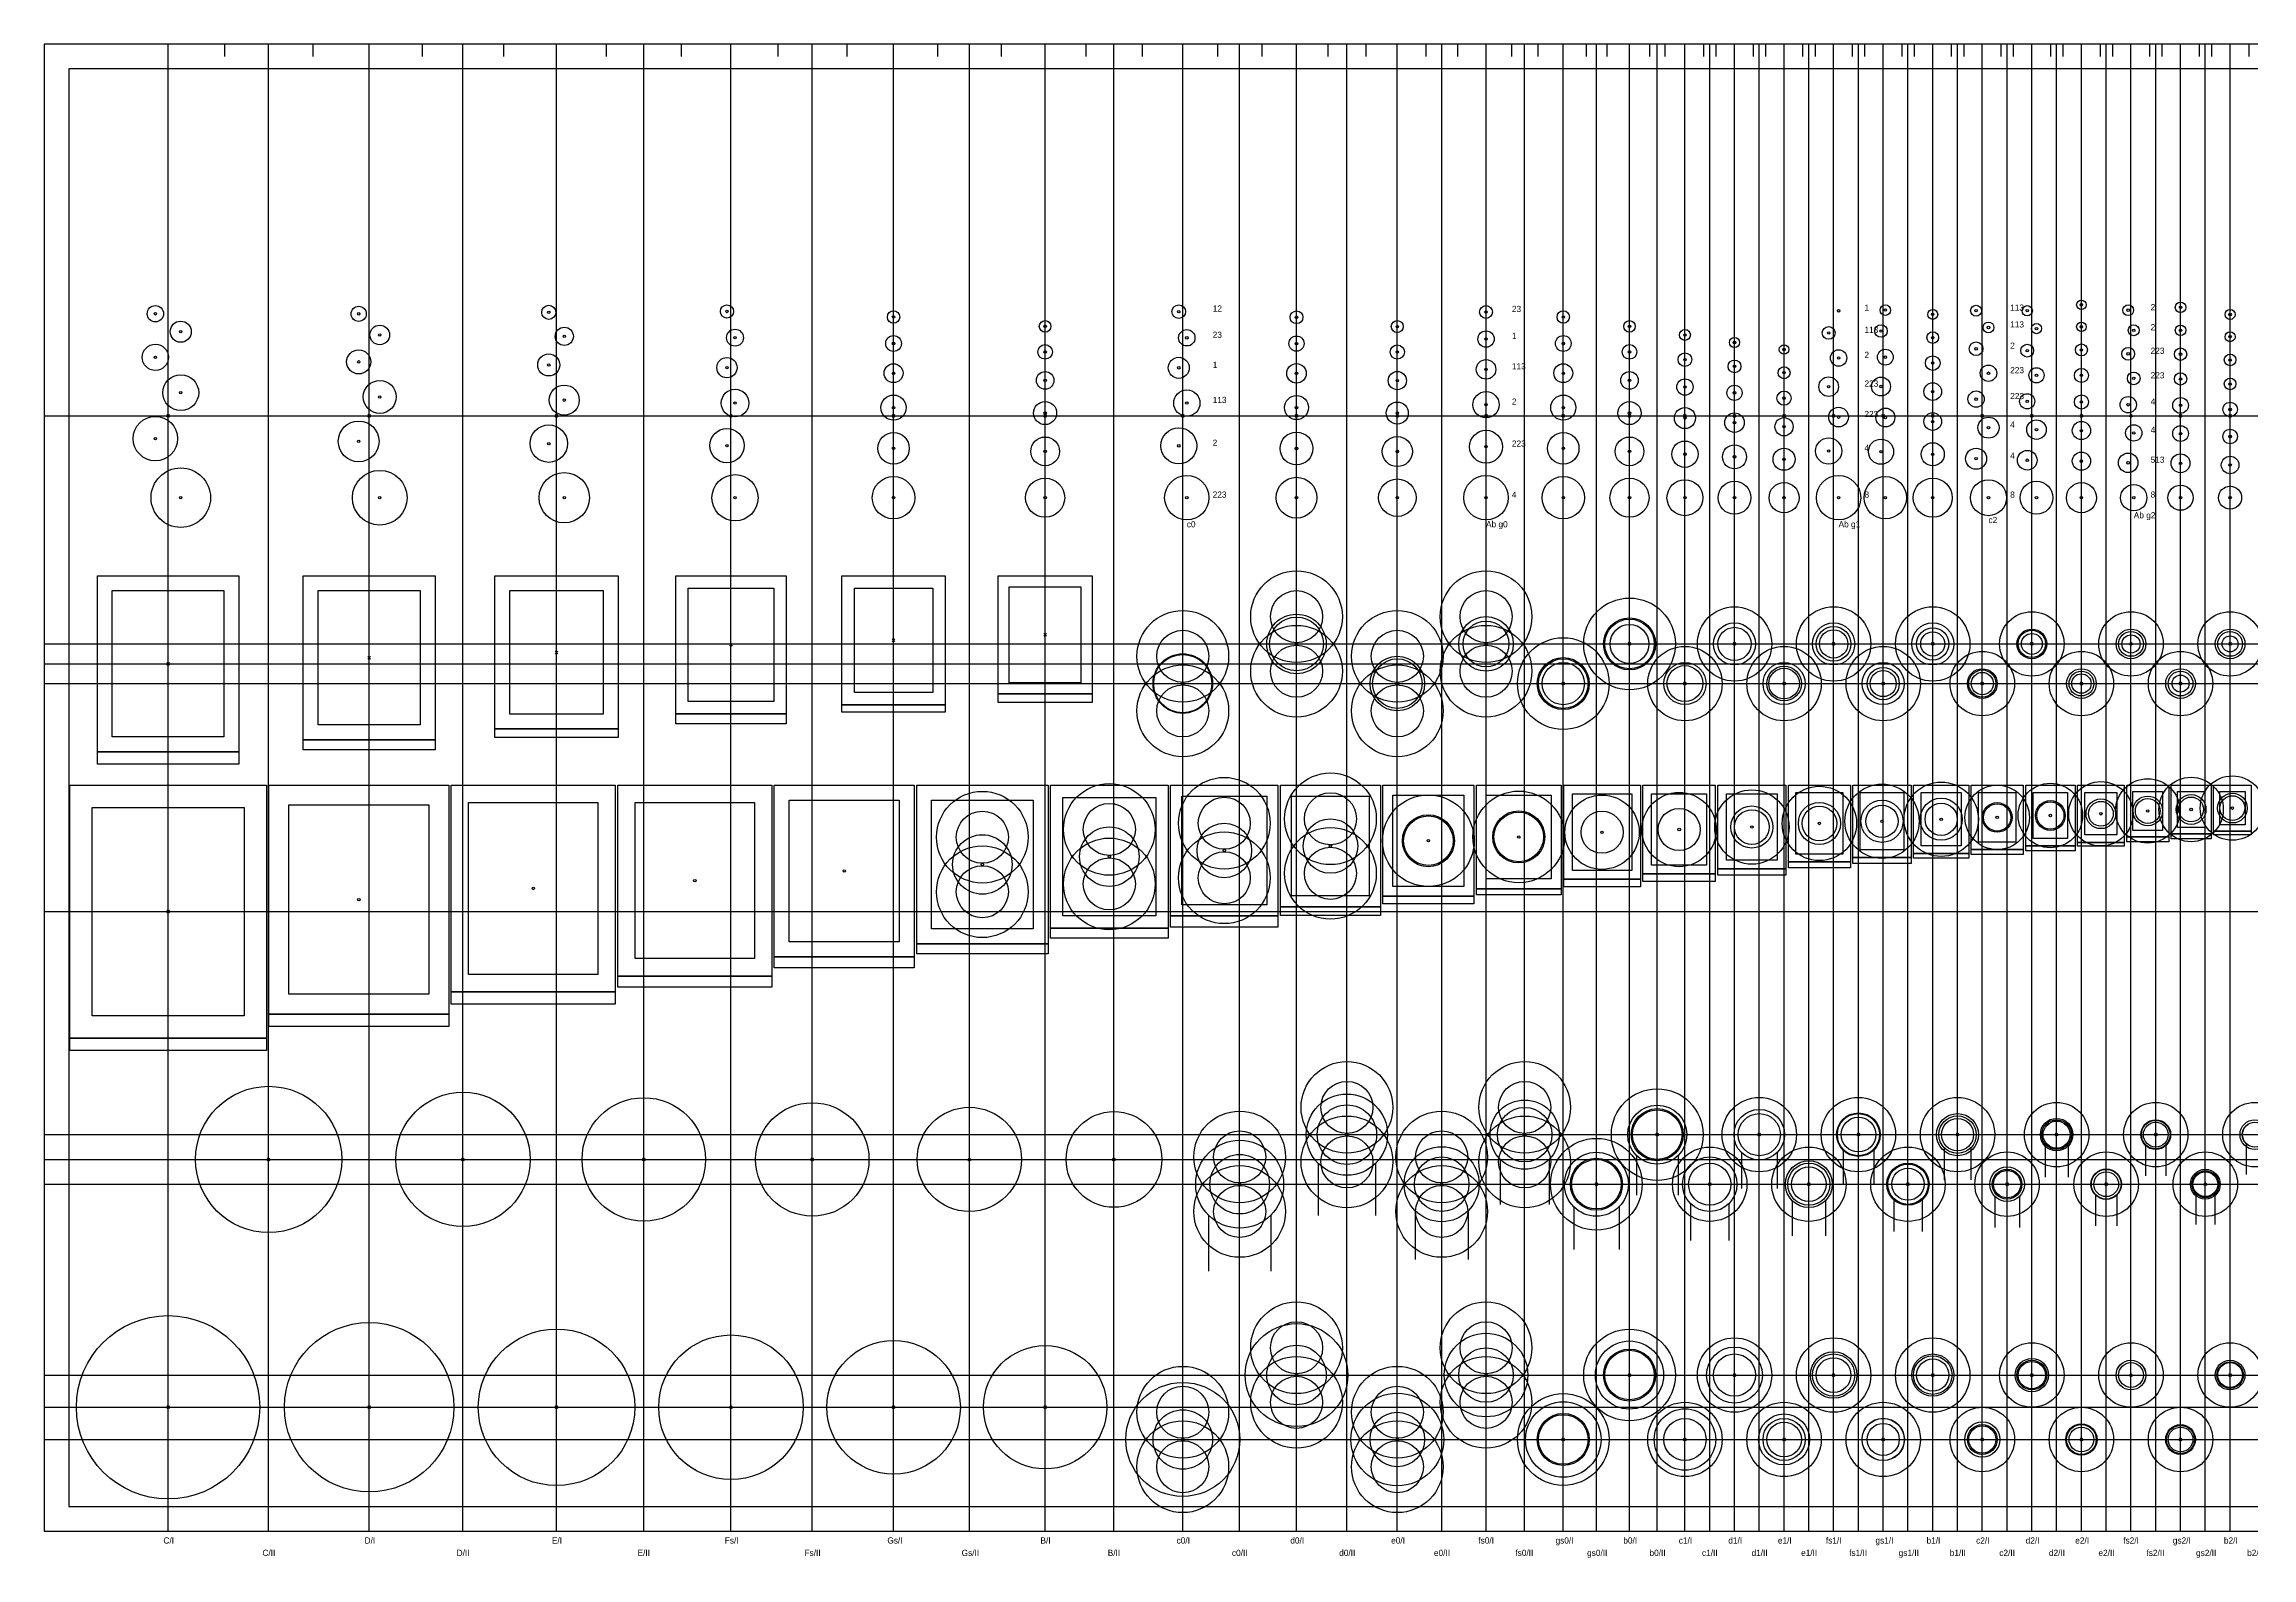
# Model space of a CAD drawing. Header units: metres. Extents: x 100 to 2784, y 78 to 1300.
# Drawn here: x 100 to 1882, y 78 to 1300 of the extents above; entities that cross this region are included whole.
import ezdxf

# ---------------------------------------------------------------- set-up
doc = ezdxf.new("R2010")
doc.units = ezdxf.units.M

msp = doc.modelspace()

# ---------------------------------------------------------------- linework, layer by layer
at = {"layer": '2', "color": 3}
for p, q in [((245.591, 1300), (245.591, 1290)), ((316.772, 1300), (316.772, 1290)), ((405.154, 1300), (405.154, 1290)), ((470.738, 1300), (470.738, 1290)), ((553.732, 1300), (553.732, 1290)), ((614.136, 1300), (614.136, 1290)), ((692.141, 1300), (692.141, 1290)), ((747.749, 1300), (747.749, 1290)), ((821.137, 1300), (821.137, 1290)), ((872.304, 1300), (872.304, 1290)), ((940.665, 1300), (940.665, 1290)), ((986.22, 1300), (986.22, 1290)), ((1046.943, 1300), (1046.943, 1290)), ((1082.833, 1300), (1082.833, 1290)), ((1136.118, 1300), (1136.118, 1290)), ((1166.799, 1300), (1166.799, 1290)), ((1215.038, 1300), (1215.038, 1290)), ((1240.836, 1300), (1240.836, 1290)), ((1284.321, 1300), (1284.321, 1290)), ((1305.493, 1300), (1305.493, 1290)), ((1344.445, 1300), (1344.445, 1290)), ((1361.174, 1300), (1361.174, 1290)), ((1395.724, 1300), (1395.724, 1290)), ((1408.095, 1300), (1408.095, 1290)), ((1439.28, 1300), (1439.28, 1290)), ((1449.28, 1300), (1449.28, 1290)), ((1479.28, 1300), (1479.28, 1290)), ((1489.28, 1300), (1489.28, 1290)), ((1519.28, 1300), (1519.28, 1290)), ((1529.28, 1300), (1529.28, 1290)), ((1559.28, 1300), (1559.28, 1290)), ((1569.28, 1300), (1569.28, 1290)), ((1599.28, 1300), (1599.28, 1290)), ((1609.28, 1300), (1609.28, 1290)), ((1639.28, 1300), (1639.28, 1290)), ((1649.28, 1300), (1649.28, 1290)), ((1679.28, 1300), (1679.28, 1290)), ((1689.28, 1300), (1689.28, 1290)), ((1719.28, 1300), (1719.28, 1290)), ((1729.28, 1300), (1729.28, 1290)), ((1759.28, 1300), (1759.28, 1290)), ((1769.28, 1300), (1769.28, 1290)), ((1799.28, 1300), (1799.28, 1290)), ((1809.28, 1300), (1809.28, 1290)), ((1839.28, 1300), (1839.28, 1290)), ((1849.28, 1300), (1849.28, 1290)), ((1879.28, 1300), (1879.28, 1290))]:
    msp.add_line(p, q, dxfattribs=at)
for points in [[(100, 100), (2100, 100), (2100, 1300), (100, 1300)], [(120, 120), (2080, 120), (2080, 1280), (120, 1280)]]:
    msp.add_lwpolyline(points, close=True, dxfattribs=at)
at = {"layer": '3', "color": 5}
for p, q in [((198.939, 1001.061), (201.061, 998.939)), ((198.939, 998.939), (201.061, 1001.061)), ((361.302, 1001.061), (363.423, 998.939)), ((361.302, 998.939), (363.423, 1001.061)), ((512.47, 1001.061), (514.591, 998.939)), ((512.47, 998.939), (514.591, 1001.061)), ((653.277, 1001.061), (655.398, 998.939)), ((653.277, 998.939), (655.398, 1001.061)), ((784.492, 1001.061), (786.613, 998.939)), ((784.492, 998.939), (786.613, 1001.061)), ((906.827, 1001.061), (908.948, 998.939)), ((906.827, 998.939), (908.948, 1001.061)), ((1017.937, 1001.061), (1020.059, 998.939)), ((1017.937, 998.939), (1020.059, 1001.061)), ((1109.717, 1001.061), (1111.839, 998.939)), ((1109.717, 998.939), (1111.839, 1001.061)), ((1191.079, 1001.061), (1193.2, 998.939)), ((1191.079, 998.939), (1193.2, 1001.061)), ((1262.674, 1001.061), (1264.795, 998.939)), ((1262.674, 998.939), (1264.795, 1001.061)), ((1325.019, 1001.061), (1327.14, 998.939)), ((1325.019, 998.939), (1327.14, 1001.061)), ((1378.478, 1001.061), (1380.6, 998.939)), ((1378.478, 998.939), (1380.6, 1001.061)), ((1423.219, 1001.061), (1425.341, 998.939)), ((1423.219, 998.939), (1425.341, 1001.061)), ((1463.219, 1001.061), (1465.341, 998.939)), ((1463.219, 998.939), (1465.341, 1001.061)), ((1503.219, 1001.061), (1505.341, 998.939)), ((1503.219, 998.939), (1505.341, 1001.061)), ((1543.219, 1001.061), (1545.341, 998.939)), ((1543.219, 998.939), (1545.341, 1001.061)), ((1583.219, 1001.061), (1585.341, 998.939)), ((1583.219, 998.939), (1585.341, 1001.061)), ((1623.219, 1001.061), (1625.341, 998.939)), ((1623.219, 998.939), (1625.341, 1001.061)), ((1663.219, 1001.061), (1665.341, 998.939)), ((1663.219, 998.939), (1665.341, 1001.061)), ((1703.219, 1001.061), (1705.341, 998.939)), ((1703.219, 998.939), (1705.341, 1001.061)), ((1743.219, 1001.061), (1745.341, 998.939)), ((1743.219, 998.939), (1745.341, 1001.061)), ((1783.219, 1001.061), (1785.341, 998.939)), ((1783.219, 998.939), (1785.341, 1001.061)), ((1823.219, 1001.061), (1825.341, 998.939)), ((1823.219, 998.939), (1825.341, 1001.061)), ((1863.219, 1001.061), (1865.341, 998.939)), ((1863.219, 998.939), (1865.341, 1001.061)), ((1109.717, 817.061), (1111.839, 814.939)), ((1109.717, 814.939), (1111.839, 817.061)), ((1262.674, 817.061), (1264.795, 814.939)), ((1262.674, 814.939), (1264.795, 817.061)), ((1378.478, 817.061), (1380.6, 814.939)), ((1378.478, 814.939), (1380.6, 817.061)), ((1463.219, 817.061), (1465.341, 814.939)), ((1463.219, 814.939), (1465.341, 817.061)), ((1543.219, 817.061), (1545.341, 814.939)), ((1543.219, 814.939), (1545.341, 817.061)), ((1623.219, 817.061), (1625.341, 814.939)), ((1623.219, 814.939), (1625.341, 817.061)), ((1703.219, 817.061), (1705.341, 814.939)), ((1703.219, 814.939), (1705.341, 817.061)), ((1783.219, 817.061), (1785.341, 814.939)), ((1783.219, 814.939), (1785.341, 817.061)), ((1863.219, 817.061), (1865.341, 814.939)), ((1863.219, 814.939), (1865.341, 817.061)), ((1017.937, 785.061), (1020.059, 782.939)), ((1017.937, 782.939), (1020.059, 785.061)), ((1191.079, 785.061), (1193.2, 782.939)), ((1191.079, 782.939), (1193.2, 785.061)), ((1325.019, 785.061), (1327.14, 782.939)), ((1325.019, 782.939), (1327.14, 785.061)), ((1423.219, 785.061), (1425.341, 782.939)), ((1423.219, 782.939), (1425.341, 785.061)), ((1503.219, 785.061), (1505.341, 782.939)), ((1503.219, 782.939), (1505.341, 785.061)), ((1583.219, 785.061), (1585.341, 782.939)), ((1583.219, 782.939), (1585.341, 785.061)), ((1663.219, 785.061), (1665.341, 782.939)), ((1663.219, 782.939), (1665.341, 785.061)), ((1743.219, 785.061), (1745.341, 782.939)), ((1743.219, 782.939), (1745.341, 785.061)), ((1823.219, 785.061), (1825.341, 782.939)), ((1823.219, 782.939), (1825.341, 785.061)), ((1150.398, 421.061), (1152.519, 418.939)), ((1150.398, 418.939), (1152.519, 421.061)), ((1293.846, 421.061), (1295.968, 418.939)), ((1293.846, 418.939), (1295.968, 421.061)), ((1400.849, 421.061), (1402.97, 418.939)), ((1400.849, 418.939), (1402.97, 421.061)), ((1483.219, 421.061), (1485.341, 418.939)), ((1483.219, 418.939), (1485.341, 421.061)), ((1563.219, 421.061), (1565.341, 418.939)), ((1563.219, 418.939), (1565.341, 421.061)), ((1643.219, 421.061), (1645.341, 418.939)), ((1643.219, 418.939), (1645.341, 421.061)), ((1715, 410.72), (1715, 385.72)), ((1723.219, 421.061), (1725.341, 418.939)), ((1723.219, 418.939), (1725.341, 421.061)), ((1733.56, 410.72), (1733.56, 385.72)), ((1796.125, 411.845), (1796.125, 386.845)), ((1803.219, 421.061), (1805.341, 418.939)), ((1803.219, 418.939), (1805.341, 421.061)), ((1812.435, 411.845), (1812.435, 386.845)), ((1877.114, 412.834), (1877.114, 387.834)), ((280.12, 401.061), (282.242, 398.939)), ((280.12, 398.939), (282.242, 401.061)), ((436.886, 401.061), (439.007, 398.939)), ((436.886, 398.939), (439.007, 401.061)), ((582.873, 401.061), (584.995, 398.939)), ((582.873, 398.939), (584.995, 401.061)), ((718.884, 401.061), (721.006, 398.939)), ((718.884, 398.939), (721.006, 401.061)), ((845.66, 401.061), (847.781, 398.939)), ((845.66, 398.939), (847.781, 401.061)), ((962.382, 401.061), (964.503, 398.939)), ((962.382, 398.939), (964.503, 401.061)), ((1128.281, 396.822), (1128.281, 354.762)), ((1174.637, 396.822), (1174.637, 354.762)), ((1275.146, 400.239), (1275.146, 363.497)), ((1314.668, 400.239), (1314.668, 363.497)), ((1385.062, 403.152), (1385.062, 371.055)), ((1418.757, 403.152), (1418.757, 371.055)), ((1469.852, 405.572), (1469.852, 376.47)), ((1498.707, 405.572), (1498.707, 376.47)), ((1551.87, 407.59), (1551.87, 380.204)), ((1576.69, 407.59), (1576.69, 380.204)), ((1633.606, 409.326), (1633.606, 383.555)), ((1654.954, 409.326), (1654.954, 383.555)), ((1063.827, 381.061), (1065.949, 378.939)), ((1063.827, 378.939), (1065.949, 381.061)), ((1226.876, 381.061), (1228.998, 378.939)), ((1226.876, 378.939), (1228.998, 381.061)), ((1351.749, 381.061), (1353.87, 378.939)), ((1351.749, 378.939), (1353.87, 381.061)), ((1443.219, 381.061), (1445.341, 378.939)), ((1443.219, 378.939), (1445.341, 381.061)), ((1523.219, 381.061), (1525.341, 378.939)), ((1523.219, 378.939), (1525.341, 381.061)), ((1603.219, 381.061), (1605.341, 378.939)), ((1603.219, 378.939), (1605.341, 381.061)), ((1683.219, 381.061), (1685.341, 378.939)), ((1683.219, 378.939), (1685.341, 381.061)), ((1763.219, 381.061), (1765.341, 378.939)), ((1763.219, 378.939), (1765.341, 381.061)), ((1843.219, 381.061), (1845.341, 378.939)), ((1843.219, 378.939), (1845.341, 381.061)), ((1206.535, 358.598), (1206.535, 319.287)), ((1249.338, 358.598), (1249.338, 319.287)), ((1334.563, 361.754), (1334.563, 327.412)), ((1371.056, 361.754), (1371.056, 327.412)), ((1428.723, 364.444), (1428.723, 334.444)), ((1459.836, 364.444), (1459.836, 334.444)), ((1510.899, 366.619), (1510.899, 338.388)), ((1537.66, 366.619), (1537.66, 338.388)), ((1592.771, 368.491), (1592.771, 341.924)), ((1615.789, 368.491), (1615.789, 341.924)), ((1674.38, 370.101), (1674.38, 345.101)), ((1694.179, 370.101), (1694.179, 345.101)), ((1755.581, 371.301), (1755.581, 346.301)), ((1772.979, 371.301), (1772.979, 346.301)), ((1836.635, 372.356), (1836.635, 347.356)), ((1851.924, 372.356), (1851.924, 347.356)), ((1039.786, 354.898), (1039.786, 309.898)), ((1089.99, 354.898), (1089.99, 309.898)), ((1109.717, 227.061), (1111.839, 224.939)), ((1109.717, 224.939), (1111.839, 227.061)), ((1262.674, 227.061), (1264.795, 224.939)), ((1262.674, 224.939), (1264.795, 227.061)), ((1378.478, 227.061), (1380.6, 224.939)), ((1378.478, 224.939), (1380.6, 227.061)), ((1463.219, 227.061), (1465.341, 224.939)), ((1463.219, 224.939), (1465.341, 227.061)), ((1543.219, 227.061), (1545.341, 224.939)), ((1543.219, 224.939), (1545.341, 227.061)), ((1623.219, 227.061), (1625.341, 224.939)), ((1623.219, 224.939), (1625.341, 227.061)), ((1703.219, 227.061), (1705.341, 224.939)), ((1703.219, 224.939), (1705.341, 227.061)), ((1783.219, 227.061), (1785.341, 224.939)), ((1783.219, 224.939), (1785.341, 227.061)), ((1863.219, 227.061), (1865.341, 224.939)), ((1863.219, 224.939), (1865.341, 227.061)), ((198.939, 201.061), (201.061, 198.939)), ((198.939, 198.939), (201.061, 201.061)), ((361.302, 201.061), (363.423, 198.939)), ((361.302, 198.939), (363.423, 201.061)), ((512.47, 201.061), (514.591, 198.939)), ((512.47, 198.939), (514.591, 201.061)), ((653.277, 201.061), (655.398, 198.939)), ((653.277, 198.939), (655.398, 201.061)), ((784.492, 201.061), (786.613, 198.939)), ((784.492, 198.939), (786.613, 201.061)), ((906.827, 201.061), (908.948, 198.939)), ((906.827, 198.939), (908.948, 201.061)), ((1017.937, 175.061), (1020.059, 172.939)), ((1017.937, 172.939), (1020.059, 175.061)), ((1191.079, 175.061), (1193.2, 172.939)), ((1191.079, 172.939), (1193.2, 175.061)), ((1325.019, 175.061), (1327.14, 172.939)), ((1325.019, 172.939), (1327.14, 175.061)), ((1423.219, 175.061), (1425.341, 172.939)), ((1423.219, 172.939), (1425.341, 175.061)), ((1503.219, 175.061), (1505.341, 172.939)), ((1503.219, 172.939), (1505.341, 175.061)), ((1583.219, 175.061), (1585.341, 172.939)), ((1583.219, 172.939), (1585.341, 175.061)), ((1663.219, 175.061), (1665.341, 172.939)), ((1663.219, 172.939), (1665.341, 175.061)), ((1743.219, 175.061), (1745.341, 172.939)), ((1743.219, 172.939), (1745.341, 175.061)), ((1823.219, 175.061), (1825.341, 172.939)), ((1823.219, 172.939), (1825.341, 175.061))]:
    msp.add_line(p, q, dxfattribs=at)
for centre, radius in [((189.75, 1082.433), 6.594), ((353.862, 1082.348), 6.132), ((507.281, 1083.589), 5.703), ((651.088, 1084.32), 5.327), ((1015.748, 1084.135), 5.5), ((1263.734, 1083.813), 5.16), ((1586.03, 1085.399), 4.261), ((1659.28, 1084.865), 4.399), ((1700.53, 1084.868), 4.127), ((1744.28, 1089.652), 3.872), ((1744.28, 1089.652), 1), ((1782.03, 1085.311), 4.399), ((1824.28, 1087.612), 4.261), ((1824.28, 1087.612), 1), ((189.75, 1082.433), 1), ((210.25, 1067.961), 8.5), ((353.862, 1082.348), 1), ((370.862, 1065.354), 7.905), ((507.281, 1083.589), 1), ((519.781, 1064.217), 7.352), ((651.088, 1084.32), 1), ((657.588, 1063.13), 6.837), ((785.553, 1079.803), 4.998), ((785.553, 1079.803), 1), ((907.888, 1072.264), 4.689), ((907.888, 1072.264), 1), ((1015.748, 1084.135), 1), ((1022.248, 1063.019), 6.594), ((1110.778, 1079.64), 5.16), ((1110.778, 1079.64), 1), ((1192.139, 1072.117), 4.841), ((1192.139, 1072.117), 1), ((1263.734, 1083.813), 1), ((1326.08, 1079.803), 4.998), ((1326.08, 1079.803), 1), ((1379.539, 1072.264), 4.689), ((1379.539, 1072.264), 1), ((1424.28, 1065.323), 4.399), ((1540.28, 1066.969), 5.16), ((1548.28, 1084.817), 1), ((1582.53, 1068.499), 4.998), ((1582.53, 1068.499), 1), ((1586.03, 1085.399), 1), ((1624.28, 1081.915), 3.997), ((1624.28, 1081.915), 1), ((1659.28, 1084.865), 1), ((1669.28, 1071.369), 4.399), ((1669.28, 1071.369), 1), ((1700.53, 1084.868), 1), ((1708.03, 1070.448), 4.127), ((1708.03, 1070.448), 1), ((1744.28, 1071.909), 3.872), ((1744.28, 1071.909), 1), ((1782.03, 1085.311), 1), ((1786.53, 1069.128), 4.399), ((1786.53, 1069.128), 1), ((1824.28, 1069.091), 4.261), ((1824.28, 1069.091), 1), ((1864.28, 1081.873), 3.997), ((1864.28, 1081.873), 1), ((189.75, 1047.281), 10.619), ((210.25, 1067.961), 1), ((353.862, 1043.586), 9.714), ((370.862, 1065.354), 1), ((519.781, 1064.217), 1), ((657.588, 1063.13), 1), ((785.553, 1058.446), 6.359), ((785.553, 1058.446), 1), ((907.888, 1051.661), 5.914), ((907.888, 1051.661), 1), ((1022.248, 1063.019), 1), ((1110.778, 1058.348), 6.132), ((1110.778, 1058.348), 1), ((1192.139, 1051.573), 5.703), ((1192.139, 1051.573), 1), ((1263.734, 1062.059), 6.594), ((1263.734, 1062.059), 1), ((1326.08, 1058.446), 6.359), ((1326.08, 1058.446), 1), ((1379.539, 1051.661), 5.914), ((1379.539, 1051.661), 1), ((1424.28, 1065.323), 1), ((1464.28, 1059.215), 4.127), ((1464.28, 1059.215), 1), ((1504.28, 1053.572), 3.872), ((1504.28, 1053.572), 1), ((1540.28, 1066.969), 1), ((1548.28, 1046.74), 6.594), ((1586.03, 1047.431), 6.359), ((1624.28, 1063.229), 4.689), ((1624.28, 1063.229), 1), ((1659.28, 1054.165), 5.5), ((1659.28, 1054.165), 1), ((1700.53, 1052.68), 5.16), ((1700.53, 1052.68), 1), ((1744.28, 1053.197), 4.841), ((1744.28, 1053.197), 1), ((1782.03, 1050.094), 5.16), ((1824.28, 1049.832), 4.998), ((1864.28, 1063.879), 3.997), ((1864.28, 1063.879), 1), ((189.75, 1047.281), 1), ((353.862, 1043.586), 1), ((507.281, 1041.147), 8.887), ((507.281, 1041.147), 1), ((651.088, 1038.954), 8.197), ((651.088, 1038.954), 1), ((785.553, 1034.463), 7.624), ((785.553, 1034.463), 1), ((907.888, 1028.657), 7.09), ((1015.748, 1038.782), 8.5), ((1015.748, 1038.782), 1), ((1110.778, 1034.31), 7.905), ((1110.778, 1034.31), 1), ((1192.139, 1028.518), 7.352), ((1263.734, 1037.56), 7.905), ((1263.734, 1037.56), 1), ((1326.08, 1034.463), 7.624), ((1326.08, 1034.463), 1), ((1379.539, 1028.657), 7.09), ((1424.28, 1045.425), 5.5), ((1424.28, 1045.425), 1), ((1464.28, 1039.928), 5.16), ((1464.28, 1039.928), 1), ((1504.28, 1034.86), 4.841), ((1504.28, 1034.86), 1), ((1548.28, 1046.74), 1), ((1586.03, 1047.431), 1), ((1624.28, 1042.627), 5.914), ((1624.28, 1042.627), 1), ((1669.28, 1034.464), 6.594), ((1669.28, 1034.464), 1), ((1708.03, 1032.752), 6.132), ((1708.03, 1032.752), 1), ((1744.28, 1032.653), 5.703), ((1744.28, 1032.653), 1), ((1782.03, 1050.094), 1), ((1786.53, 1030.279), 5.16), ((1824.28, 1029.837), 4.998), ((1824.28, 1049.832), 1), ((1864.28, 1045.193), 4.689), ((1864.28, 1045.193), 1), ((210.25, 1018.767), 14.5), ((210.25, 1018.767), 1), ((370.862, 1015.326), 13.265), ((370.862, 1015.326), 1), ((519.781, 1012.754), 12.135), ((657.588, 1010.385), 11.102), ((785.553, 1006.684), 10.156), ((907.888, 1028.657), 1), ((1022.248, 1010.398), 10.619), ((1110.778, 1006.691), 9.714), ((1192.139, 1028.518), 1), ((1263.734, 1009.036), 10.619), ((1326.08, 1006.684), 10.156), ((1379.539, 1028.657), 1), ((1424.28, 1023.331), 6.594), ((1424.28, 1023.331), 1), ((1464.28, 1018.636), 6.132), ((1464.28, 1018.636), 1), ((1504.28, 1014.316), 5.703), ((1540.28, 1023.584), 7.905), ((1540.28, 1023.584), 1), ((1582.53, 1023.705), 7.624), ((1582.53, 1023.705), 1), ((1624.28, 1019.623), 7.09), ((1624.28, 1019.623), 1), ((1659.28, 1013.543), 6.594), ((1700.53, 1011.789), 6.132), ((1744.28, 1011.246), 5.703), ((1786.53, 1030.279), 1), ((1824.28, 1029.837), 1), ((1864.28, 1025.816), 4.689), ((1864.28, 1025.816), 1), ((189.75, 981.666), 17.888), ((519.781, 1012.754), 1), ((657.588, 1010.385), 1), ((785.553, 1006.684), 1), ((907.888, 1002.276), 9.291), ((907.888, 1002.276), 1), ((1022.248, 1010.398), 1), ((1110.778, 1006.691), 1), ((1192.139, 1002.279), 8.887), ((1192.139, 1002.279), 1), ((1263.734, 1009.036), 1), ((1326.08, 1006.684), 1), ((1379.539, 1002.276), 9.291), ((1379.539, 1002.276), 1), ((1424.28, 998.237), 8.5), ((1424.28, 998.237), 1), ((1464.28, 994.599), 7.905), ((1504.28, 991.261), 7.352), ((1504.28, 1014.316), 1), ((1548.28, 999.045), 7.905), ((1548.28, 999.045), 1), ((1586.03, 998.702), 7.624), ((1586.03, 998.702), 1), ((1624.28, 995.443), 7.09), ((1659.28, 1013.543), 1), ((1669.28, 990.528), 8.5), ((1700.53, 1011.789), 1), ((1744.28, 1011.246), 1), ((1782.03, 1008.995), 6.594), ((1782.03, 1008.995), 1), ((1824.28, 1008.48), 6.359), ((1824.28, 1008.48), 1), ((1864.28, 1005.213), 5.914), ((1864.28, 1005.213), 1), ((189.75, 981.666), 1), ((353.862, 979.437), 16.447), ((353.862, 979.437), 1), ((507.281, 977.657), 15.122), ((651.088, 976.024), 13.869), ((785.553, 973.84), 12.688), ((907.888, 971.377), 11.607), ((1015.748, 975.886), 14.5), ((1110.778, 973.712), 13.265), ((1192.139, 971.257), 12.135), ((1263.734, 975.153), 13.265), ((1326.08, 973.84), 12.688), ((1379.539, 971.377), 11.607), ((1464.28, 994.599), 1), ((1504.28, 991.261), 1), ((1540.28, 971.666), 10.619), ((1582.53, 971.144), 10.156), ((1624.28, 995.443), 1), ((1669.28, 990.528), 1), ((1708.03, 988.951), 7.905), ((1708.03, 988.951), 1), ((1744.28, 988.191), 7.352), ((1744.28, 988.191), 1), ((1786.53, 986.249), 6.594), ((1786.53, 986.249), 1), ((1824.28, 985.762), 6.359), ((1824.28, 985.762), 1), ((1864.28, 983.385), 5.914), ((1864.28, 983.385), 1), ((507.281, 977.657), 1), ((651.088, 976.024), 1), ((785.553, 973.84), 1), ((907.888, 971.377), 1), ((1015.748, 975.886), 1), ((1110.778, 973.712), 1), ((1192.139, 971.257), 1), ((1263.734, 975.153), 1), ((1326.08, 973.84), 1), ((1379.539, 971.377), 1), ((1424.28, 969.119), 10.619), ((1424.28, 969.119), 1), ((1464.28, 966.979), 9.714), ((1464.28, 966.979), 1), ((1504.28, 965.022), 8.887), ((1504.28, 965.022), 1), ((1540.28, 971.666), 1), ((1582.53, 971.144), 1), ((1624.28, 969.062), 9.291), ((1624.28, 969.062), 1), ((1659.28, 965.448), 8.5), ((1659.28, 965.448), 1), ((1700.53, 964.254), 7.905), ((1700.53, 964.254), 1), ((1744.28, 963.487), 7.352), ((1744.28, 963.487), 1), ((1782.03, 962.166), 7.905), ((1782.03, 962.166), 1), ((1824.28, 961.78), 7.624), ((1824.28, 961.78), 1), ((1864.28, 960.381), 7.09), ((210.25, 934), 24), ((370.862, 934), 22.067), ((519.781, 934), 20.289), ((657.588, 934), 18.655), ((785.553, 934), 17.152), ((907.888, 934), 15.77), ((1022.248, 934), 17.888), ((1110.778, 934), 16.447), ((1192.139, 934), 15.122), ((1263.734, 934), 17.888), ((1326.08, 934), 17.152), ((1379.539, 934), 15.77), ((1424.28, 934), 14.5), ((1464.28, 934), 13.265), ((1504.28, 934), 12.135), ((1548.28, 934), 17.888), ((1586.03, 934), 17.152), ((1624.28, 934), 15.77), ((1669.28, 934), 14.5), ((1708.03, 934), 13.265), ((1744.28, 934), 12.135), ((1786.53, 934), 10.619), ((1864.28, 960.381), 1), ((210.25, 934), 1), ((370.862, 934), 1), ((519.781, 934), 1), ((657.588, 934), 1), ((785.553, 934), 1), ((907.888, 934), 1), ((1022.248, 934), 1), ((1110.778, 934), 1), ((1192.139, 934), 1), ((1263.734, 934), 1), ((1326.08, 934), 1), ((1379.539, 934), 1), ((1424.28, 934), 1), ((1464.28, 934), 1), ((1504.28, 934), 1), ((1548.28, 934), 1), ((1586.03, 934), 1), ((1624.28, 934), 1), ((1669.28, 934), 1), ((1708.03, 934), 1), ((1744.28, 934), 1), ((1786.53, 934), 1), ((1824.28, 934), 10.156), ((1824.28, 934), 1), ((1864.28, 934), 9.291), ((1864.28, 934), 1), ((1110.778, 816), 21.683), ((1263.734, 816), 18.459), ((1379.539, 816), 15.715), ((1464.28, 816), 13.392), ((1544.28, 816), 11.424), ((1624.28, 816), 9.745), ((1704.28, 816), 8.412), ((1784.28, 816), 7.348), ((1864.28, 816), 6.419), ((1018.998, 784), 23.5), ((1192.139, 784), 20.006), ((1326.08, 784), 17.032), ((1424.28, 784), 14.5), ((1504.28, 784), 12.369), ((1584.28, 784), 10.551), ((1664.28, 784), 9), ((1744.28, 784), 7.862), ((1824.28, 784), 6.868), ((281.181, 400), 59), ((437.946, 400), 54.21), ((583.934, 400), 49.809), ((719.945, 400), 45.766), ((1151.459, 420), 32.779), ((1294.907, 420), 27.946), ((846.72, 400), 42.05), ((963.443, 400), 38.637), ((1401.909, 420), 23.826), ((1484.28, 420), 20.404), ((1564.28, 420), 17.55), ((1644.28, 420), 15.095), ((1724.28, 420), 13.124), ((1804.28, 420), 11.533), ((1884.28, 420), 10.134), ((1064.888, 380), 35.5), ((1227.937, 380), 30.266), ((1352.809, 380), 25.804), ((1444.28, 380), 22), ((1524.28, 380), 18.923), ((1604.28, 380), 16.276), ((1684.28, 380), 14), ((1764.28, 380), 12.302), ((1844.28, 380), 10.811), ((200, 200), 74), ((362.362, 200), 68.362), ((1110.778, 226), 41.487), ((513.531, 200), 63.154), ((654.338, 200), 58.343), ((785.553, 200), 53.899), ((907.888, 200), 49.793), ((1263.734, 226), 33.758), ((1379.539, 226), 27.481), ((1464.28, 226), 22.588), ((1544.28, 226), 18.748), ((1624.28, 226), 15.574), ((1704.28, 226), 13.414), ((1784.28, 226), 11.973), ((1864.28, 226), 10.689), ((1018.998, 174), 46), ((1192.139, 174), 37.422), ((1326.08, 174), 30.456), ((1424.28, 174), 24.8), ((1504.28, 174), 20.577), ((1584.28, 174), 17.086), ((1664.28, 174), 14.2), ((1744.28, 174), 12.673), ((1824.28, 174), 11.312)]:
    msp.add_circle(centre, radius, dxfattribs=at)
at = {"layer": '4', "color": 5}
for p, q in [((784.492, 820.01), (786.613, 817.889)), ((784.492, 817.889), (786.613, 820.01)), ((906.827, 824.424), (908.948, 822.303)), ((906.827, 822.303), (908.948, 824.424)), ((361.302, 805.85), (363.423, 803.729)), ((361.302, 803.729), (363.423, 805.85)), ((512.47, 810.251), (514.591, 808.13)), ((512.47, 808.13), (514.591, 810.251)), ((653.277, 816.295), (655.398, 814.174)), ((653.277, 814.174), (655.398, 816.295)), ((198.939, 801.061), (201.061, 798.939)), ((198.939, 798.939), (201.061, 801.061)), ((198.939, 601.061), (201.061, 598.939)), ((198.939, 598.939), (201.061, 601.061))]:
    msp.add_line(p, q, dxfattribs=at)
for points in [[(143, 871), (257, 871), (257, 729), (143, 729)], [(155, 859), (245, 859), (245, 741), (155, 741)], [(309.163, 871), (415.561, 871), (415.561, 738.58), (309.163, 738.58)], [(321.163, 859), (403.561, 859), (403.561, 750.58), (321.163, 750.58)], [(463.812, 871), (563.249, 871), (563.249, 747.381), (463.812, 747.381)], [(475.812, 859), (551.249, 859), (551.249, 759.381), (475.812, 759.381)], [(609.805, 871), (698.87, 871), (698.87, 759.469), (609.805, 759.469)], [(619.805, 861), (688.87, 861), (688.87, 769.469), (619.805, 769.469)], [(743.937, 871), (827.168, 871), (827.168, 766.899), (743.937, 766.899)], [(753.937, 861), (817.168, 861), (817.168, 776.899), (753.937, 776.899)], [(869.943, 871), (945.833, 871), (945.833, 775.727), (869.943, 775.727)], [(878.943, 862), (936.833, 862), (936.833, 784.727), (878.943, 784.727)], [(743.937, 766.899), (827.168, 766.899), (827.168, 760.899), (743.937, 760.899)], [(869.943, 775.727), (945.833, 775.727), (945.833, 768.727), (869.943, 768.727)], [(609.805, 759.469), (698.87, 759.469), (698.87, 751.469), (609.805, 751.469)], [(309.163, 738.58), (415.561, 738.58), (415.561, 730.58), (309.163, 730.58)], [(463.812, 747.381), (563.249, 747.381), (563.249, 740.381), (463.812, 740.381)], [(143, 729), (257, 729), (257, 719), (143, 719)], [(120.65, 702.033), (279.35, 702.033), (279.35, 497.967), (120.65, 497.967)], [(281.35, 702.033), (426.548, 702.033), (426.548, 517.35), (281.35, 517.35)], [(428.548, 702.033), (560.98, 702.033), (560.98, 535.325), (428.548, 535.325)], [(562.98, 702.033), (687.324, 702.033), (687.324, 548.021), (562.98, 548.021)], [(689.324, 702.033), (802.208, 702.033), (802.208, 563.555), (689.324, 563.555)], [(804.208, 702.033), (910.208, 702.033), (910.208, 574.033), (804.208, 574.033)], [(912.208, 702.033), (1007.206, 702.033), (1007.206, 586.624), (912.208, 586.624)], [(1009.206, 702.033), (1095.801, 702.033), (1095.801, 596.504), (1009.206, 596.504)], [(1097.801, 702.033), (1178.538, 702.033), (1178.538, 603.734), (1097.801, 603.734)], [(1180.538, 702.033), (1253.919, 702.033), (1253.919, 612.367), (1180.538, 612.367)], [(1255.919, 702.033), (1324.4, 702.033), (1324.4, 618.451), (1255.919, 618.451)], [(1326.4, 702.033), (1388.4, 702.033), (1388.4, 626.033), (1326.4, 626.033)], [(1333.4, 695.033), (1381.4, 695.033), (1381.4, 633.033), (1333.4, 633.033)], [(1390.4, 702.033), (1448.783, 702.033), (1448.783, 630.401), (1390.4, 630.401)], [(1397.4, 695.033), (1441.783, 695.033), (1441.783, 637.401), (1397.4, 637.401)], [(1450.783, 702.033), (1505.823, 702.033), (1505.823, 634.46), (1450.783, 634.46)], [(1457.783, 695.033), (1498.823, 695.033), (1498.823, 641.46), (1457.783, 641.46)], [(1507.823, 702.033), (1557.77, 702.033), (1557.77, 640.234), (1507.823, 640.234)], [(1513.823, 696.033), (1551.77, 696.033), (1551.77, 646.234), (1513.823, 646.234)], [(1559.77, 702.033), (1606.858, 702.033), (1606.858, 643.742), (1559.77, 643.742)], [(1565.77, 696.033), (1600.858, 696.033), (1600.858, 649.742), (1565.77, 649.742)], [(1608.858, 702.033), (1653.303, 702.033), (1653.303, 647.002), (1608.858, 647.002)], [(1614.858, 696.033), (1647.303, 696.033), (1647.303, 653.002), (1614.858, 653.002)], [(1655.303, 702.033), (1697.303, 702.033), (1697.303, 650.033), (1655.303, 650.033)], [(1661.303, 696.033), (1691.303, 696.033), (1691.303, 656.033), (1661.303, 656.033)], [(1699.303, 702.033), (1739.104, 702.033), (1739.104, 653.047), (1699.303, 653.047)], [(1705.303, 696.033), (1733.104, 696.033), (1733.104, 659.047), (1705.303, 659.047)], [(1741.104, 702.033), (1778.867, 702.033), (1778.867, 655.834), (1741.104, 655.834)], [(1747.104, 696.033), (1772.867, 696.033), (1772.867, 661.834), (1747.104, 661.834)], [(1780.867, 702.033), (1814.742, 702.033), (1814.742, 660.411), (1780.867, 660.411)], [(1785.867, 697.033), (1809.742, 697.033), (1809.742, 665.411), (1785.867, 665.411)], [(1816.742, 702.033), (1848.866, 702.033), (1848.866, 662.793), (1816.742, 662.793)], [(1821.742, 697.033), (1843.866, 697.033), (1843.866, 667.793), (1821.742, 667.793)], [(1850.866, 702.033), (1881.369, 702.033), (1881.369, 664.996), (1850.866, 664.996)], [(1855.866, 697.033), (1876.369, 697.033), (1876.369, 669.996), (1855.866, 669.996)], [(138.65, 684.033), (261.35, 684.033), (261.35, 515.967), (138.65, 515.967)], [(297.35, 686.033), (410.548, 686.033), (410.548, 533.35), (297.35, 533.35)], [(442.548, 688.033), (546.98, 688.033), (546.98, 549.325), (442.548, 549.325)], [(576.98, 688.033), (673.324, 688.033), (673.324, 562.021), (576.98, 562.021)], [(701.324, 690.033), (790.208, 690.033), (790.208, 575.555), (701.324, 575.555)], [(816.208, 690.033), (898.208, 690.033), (898.208, 586.033), (816.208, 586.033)], [(922.208, 692.033), (997.206, 692.033), (997.206, 596.624), (922.208, 596.624)], [(1018.206, 693.033), (1086.801, 693.033), (1086.801, 605.504), (1018.206, 605.504)], [(1106.801, 693.033), (1169.538, 693.033), (1169.538, 612.734), (1106.801, 612.734)], [(1188.538, 694.033), (1245.919, 694.033), (1245.919, 620.367), (1188.538, 620.367)], [(1263.919, 694.033), (1316.4, 694.033), (1316.4, 626.451), (1263.919, 626.451)], [(1780.867, 660.411), (1814.742, 660.411), (1814.742, 656.411), (1780.867, 656.411)], [(1816.742, 662.793), (1848.866, 662.793), (1848.866, 658.793), (1816.742, 658.793)], [(1850.866, 664.996), (1881.369, 664.996), (1881.369, 661.996), (1850.866, 661.996)], [(1559.77, 643.742), (1606.858, 643.742), (1606.858, 638.742), (1559.77, 638.742)], [(1608.858, 647.002), (1653.303, 647.002), (1653.303, 643.002), (1608.858, 643.002)], [(1655.303, 650.033), (1697.303, 650.033), (1697.303, 646.033), (1655.303, 646.033)], [(1699.303, 653.047), (1739.104, 653.047), (1739.104, 649.047), (1699.303, 649.047)], [(1741.104, 655.834), (1778.867, 655.834), (1778.867, 652.834), (1741.104, 652.834)], [(1326.4, 626.033), (1388.4, 626.033), (1388.4, 620.033), (1326.4, 620.033)], [(1390.4, 630.401), (1448.783, 630.401), (1448.783, 624.401), (1390.4, 624.401)], [(1450.783, 634.46), (1505.823, 634.46), (1505.823, 629.46), (1450.783, 629.46)], [(1507.823, 640.234), (1557.77, 640.234), (1557.77, 635.234), (1507.823, 635.234)], [(1180.538, 612.367), (1253.919, 612.367), (1253.919, 606.367), (1180.538, 606.367)], [(1255.919, 618.451), (1324.4, 618.451), (1324.4, 613.451), (1255.919, 613.451)], [(1009.206, 596.504), (1095.801, 596.504), (1095.801, 587.504), (1009.206, 587.504)], [(1097.801, 603.734), (1178.538, 603.734), (1178.538, 596.734), (1097.801, 596.734)], [(804.208, 574.033), (910.208, 574.033), (910.208, 566.033), (804.208, 566.033)], [(912.208, 586.624), (1007.206, 586.624), (1007.206, 578.624), (912.208, 578.624)], [(689.324, 563.555), (802.208, 563.555), (802.208, 554.555), (689.324, 554.555)], [(428.548, 535.325), (560.98, 535.325), (560.98, 525.325), (428.548, 525.325)], [(562.98, 548.021), (687.324, 548.021), (687.324, 539.021), (562.98, 539.021)], [(281.35, 517.35), (426.548, 517.35), (426.548, 507.35), (281.35, 507.35)], [(120.65, 497.967), (279.35, 497.967), (279.35, 487.967), (120.65, 487.967)]]:
    msp.add_lwpolyline(points, close=True, dxfattribs=at)
for centre in [(1719.203, 677.54), (1759.985, 678.934), (1797.804, 681.222), (1832.804, 682.413), (1866.118, 683.515), (1290.159, 660.242), (1357.4, 664.033), (1419.592, 666.217), (1478.303, 668.247), (1532.796, 671.134), (1583.314, 672.888), (1631.081, 674.518), (1676.303, 676.033), (959.707, 644.329), (1052.503, 649.269), (1138.169, 652.884), (1217.228, 657.2), (625.152, 625.027), (745.766, 632.794), (857.208, 638.033), (353.949, 609.692), (494.764, 618.679)]:
    msp.add_circle(centre, 1, dxfattribs=at)
at = {"layer": '5', "color": 4}
for p, q in [((200, 100), (200, 1300)), ((281.181, 100), (281.181, 1300)), ((1018.998, 100), (1018.998, 1300)), ((1064.888, 100), (1064.888, 1300)), ((1424.28, 100), (1424.28, 1300)), ((1444.28, 100), (1444.28, 1300)), ((1664.28, 100), (1664.28, 1300)), ((1684.28, 100), (1684.28, 1300))]:
    msp.add_line(p, q, dxfattribs=at)
at = {"layer": '5', "color": 8}
for p, q in [((362.362, 100), (362.362, 1300)), ((437.946, 100), (437.946, 1300)), ((513.531, 100), (513.531, 1300)), ((583.934, 100), (583.934, 1300)), ((654.338, 100), (654.338, 1300)), ((719.945, 100), (719.945, 1300)), ((785.553, 100), (785.553, 1300)), ((846.72, 100), (846.72, 1300)), ((907.888, 100), (907.888, 1300)), ((963.443, 100), (963.443, 1300)), ((1110.778, 100), (1110.778, 1300)), ((1151.459, 100), (1151.459, 1300)), ((1192.139, 100), (1192.139, 1300)), ((1227.937, 100), (1227.937, 1300)), ((1263.734, 100), (1263.734, 1300)), ((1294.907, 100), (1294.907, 1300)), ((1326.08, 100), (1326.08, 1300)), ((1352.809, 100), (1352.809, 1300)), ((1379.539, 100), (1379.539, 1300)), ((1401.909, 100), (1401.909, 1300)), ((1464.28, 100), (1464.28, 1300)), ((1484.28, 100), (1484.28, 1300)), ((1504.28, 100), (1504.28, 1300)), ((1524.28, 100), (1524.28, 1300)), ((1544.28, 100), (1544.28, 1300)), ((1564.28, 100), (1564.28, 1300)), ((1584.28, 100), (1584.28, 1300)), ((1604.28, 100), (1604.28, 1300)), ((1624.28, 100), (1624.28, 1300)), ((1644.28, 100), (1644.28, 1300)), ((1704.28, 100), (1704.28, 1300)), ((1724.28, 100), (1724.28, 1300)), ((1744.28, 100), (1744.28, 1300)), ((1764.28, 100), (1764.28, 1300)), ((1784.28, 100), (1784.28, 1300)), ((1804.28, 100), (1804.28, 1300)), ((1824.28, 100), (1824.28, 1300)), ((1844.28, 100), (1844.28, 1300)), ((1864.28, 100), (1864.28, 1300)), ((100, 1000), (2100, 1000)), ((100, 816), (2100, 816)), ((100, 816), (2100, 816)), ((100, 800), (2100, 800)), ((100, 800), (2100, 800)), ((100, 784), (2100, 784)), ((100, 784), (2100, 784)), ((100, 600), (2100, 600)), ((100, 420), (2100, 420)), ((100, 400), (2100, 400)), ((100, 380), (2100, 380)), ((100, 226), (2100, 226)), ((100, 200), (2100, 200)), ((100, 174), (2100, 174))]:
    msp.add_line(p, q, dxfattribs=at)
at = {"layer": '6', "color": 6}
for centre, radius in [((1110.778, 816), 24), ((1263.734, 816), 22), ((1379.539, 816), 20), ((1464.28, 816), 17), ((1544.28, 816), 14), ((1624.28, 816), 13), ((1704.28, 816), 11), ((1784.28, 816), 10), ((1864.28, 816), 10), ((1018.998, 784), 24), ((1192.139, 784), 22), ((1326.08, 784), 20), ((1424.28, 784), 17), ((1504.28, 784), 14), ((1584.28, 784), 13), ((1664.28, 784), 11), ((1744.28, 784), 10), ((1824.28, 784), 10), ((1217.228, 657.2), 20), ((1290.159, 660.242), 20), ((1357.4, 664.033), 17), ((1419.592, 666.217), 17), ((1478.303, 668.247), 14), ((1532.796, 671.134), 14), ((1583.314, 672.888), 13), ((1631.081, 674.518), 13), ((1676.303, 676.033), 11), ((1719.203, 677.54), 11), ((1759.985, 678.934), 10), ((1797.804, 681.222), 10), ((1832.804, 682.413), 10), ((1866.118, 683.515), 10), ((857.208, 638.033), 24), ((959.707, 644.329), 24), ((1052.503, 649.269), 22), ((1138.169, 652.884), 22), ((1151.459, 420), 24), ((1294.907, 420), 22), ((1401.909, 420), 20), ((1484.28, 420), 17), ((1564.28, 420), 14), ((1644.28, 420), 13), ((1724.28, 420), 11), ((1804.28, 420), 10), ((1884.28, 420), 10), ((1064.888, 380), 24), ((1227.937, 380), 22), ((1352.809, 380), 20), ((1444.28, 380), 17), ((1524.28, 380), 14), ((1604.28, 380), 13), ((1684.28, 380), 11), ((1764.28, 380), 10), ((1844.28, 380), 10), ((1110.778, 226), 24), ((1263.734, 226), 22), ((1379.539, 226), 20), ((1464.28, 226), 17), ((1544.28, 226), 14), ((1624.28, 226), 13), ((1704.28, 226), 11), ((1784.28, 226), 10), ((1864.28, 226), 10), ((1018.998, 174), 24), ((1192.139, 174), 22), ((1326.08, 174), 20), ((1424.28, 174), 17), ((1504.28, 174), 14), ((1584.28, 174), 13), ((1664.28, 174), 11), ((1744.28, 174), 10), ((1824.28, 174), 10)]:
    msp.add_circle(centre, radius, dxfattribs=at)
at = {"layer": '7', "color": 6}
for centre, radius in [((1110.778, 838), 37), ((1263.734, 838), 37), ((1018.998, 806), 37), ((1192.139, 806), 37), ((1379.539, 816), 37), ((1464.28, 816), 30), ((1544.28, 816), 30), ((1624.28, 816), 30), ((1704.28, 816), 26), ((1784.28, 816), 26), ((1864.28, 816), 26), ((1110.778, 794), 37), ((1263.734, 794), 37), ((1326.08, 784), 37), ((1424.28, 784), 30), ((1504.28, 784), 30), ((1584.28, 784), 30), ((1664.28, 784), 26), ((1744.28, 784), 26), ((1824.28, 784), 26), ((1018.998, 762), 37), ((1192.139, 762), 37), ((857.208, 660.033), 37), ((959.707, 666.329), 37), ((1052.503, 671.269), 37), ((1138.169, 674.884), 37), ((1290.159, 660.242), 37), ((1419.592, 666.217), 30), ((1478.303, 668.247), 30), ((1532.796, 671.134), 30), ((1583.314, 672.888), 30), ((1631.081, 674.518), 30), ((1676.303, 676.033), 26), ((1719.203, 677.54), 26), ((1759.985, 678.934), 26), ((1797.804, 681.222), 26), ((1832.804, 682.413), 26), ((1866.118, 683.515), 26), ((1217.228, 657.2), 37), ((1357.4, 664.033), 30), ((959.707, 622.329), 37), ((1052.503, 627.269), 37), ((1138.169, 630.884), 37), ((857.208, 616.033), 37), ((1151.459, 442), 37), ((1294.907, 442), 37), ((1401.909, 420), 37), ((1484.28, 420), 30), ((1564.28, 420), 30), ((1644.28, 420), 30), ((1724.28, 420), 26), ((1804.28, 420), 26), ((1884.28, 420), 26), ((1064.888, 402), 37), ((1151.459, 398), 37), ((1227.937, 402), 37), ((1294.907, 398), 37), ((1352.809, 380), 37), ((1444.28, 380), 30), ((1524.28, 380), 30), ((1604.28, 380), 30), ((1064.888, 358), 37), ((1227.937, 358), 37), ((1684.28, 380), 26), ((1764.28, 380), 26), ((1844.28, 380), 26), ((1110.778, 248), 37), ((1263.734, 248), 37), ((1379.539, 226), 37), ((1464.28, 226), 30), ((1544.28, 226), 30), ((1624.28, 226), 30), ((1704.28, 226), 26), ((1784.28, 226), 26), ((1864.28, 226), 26), ((1018.998, 196), 37), ((1110.778, 204), 37), ((1192.139, 196), 37), ((1263.734, 204), 37), ((1326.08, 174), 37), ((1424.28, 174), 30), ((1504.28, 174), 30), ((1584.28, 174), 30), ((1664.28, 174), 26), ((1744.28, 174), 26), ((1824.28, 174), 26), ((1018.998, 152), 37), ((1192.139, 152), 37)]:
    msp.add_circle(centre, radius, dxfattribs=at)
at = {"layer": '8', "color": 6}
for centre, radius in [((1110.778, 838), 21), ((1263.734, 838), 21), ((1018.998, 806), 21), ((1192.139, 806), 21), ((1379.539, 816), 21), ((1464.28, 816), 17), ((1544.28, 816), 17), ((1624.28, 816), 17), ((1704.28, 816), 12), ((1784.28, 816), 12), ((1864.28, 816), 12), ((1110.778, 794), 21), ((1263.734, 794), 21), ((1326.08, 784), 21), ((1424.28, 784), 17), ((1504.28, 784), 17), ((1584.28, 784), 17), ((1664.28, 784), 12), ((1744.28, 784), 12), ((1824.28, 784), 12), ((1018.998, 762), 21), ((1192.139, 762), 21), ((1138.169, 674.884), 21), ((1866.118, 683.515), 12), ((857.208, 660.033), 21), ((959.707, 666.329), 21), ((1052.503, 671.269), 21), ((1217.228, 657.2), 21), ((1290.159, 660.242), 21), ((1357.4, 664.033), 17), ((1419.592, 666.217), 17), ((1478.303, 668.247), 17), ((1532.796, 671.134), 17), ((1583.314, 672.888), 17), ((1631.081, 674.518), 17), ((1676.303, 676.033), 12), ((1719.203, 677.54), 12), ((1759.985, 678.934), 12), ((1797.804, 681.222), 12), ((1832.804, 682.413), 12), ((959.707, 622.329), 21), ((1052.503, 627.269), 21), ((1138.169, 630.884), 21), ((857.208, 616.033), 21), ((1151.459, 442), 21), ((1294.907, 442), 21), ((1401.909, 420), 21), ((1484.28, 420), 17), ((1564.28, 420), 17), ((1644.28, 420), 17), ((1724.28, 420), 12), ((1804.28, 420), 12), ((1884.28, 420), 12), ((1064.888, 402), 21), ((1151.459, 398), 21), ((1227.937, 402), 21), ((1294.907, 398), 21), ((1352.809, 380), 21), ((1444.28, 380), 17), ((1524.28, 380), 17), ((1604.28, 380), 17), ((1064.888, 358), 21), ((1227.937, 358), 21), ((1684.28, 380), 12), ((1764.28, 380), 12), ((1844.28, 380), 12), ((1110.778, 248), 21), ((1263.734, 248), 21), ((1379.539, 226), 21), ((1464.28, 226), 17), ((1544.28, 226), 17), ((1624.28, 226), 17), ((1704.28, 226), 12), ((1784.28, 226), 12), ((1864.28, 226), 12), ((1018.998, 196), 21), ((1110.778, 204), 21), ((1192.139, 196), 21), ((1263.734, 204), 21), ((1326.08, 174), 21), ((1424.28, 174), 17), ((1504.28, 174), 17), ((1584.28, 174), 17), ((1664.28, 174), 12), ((1744.28, 174), 12), ((1824.28, 174), 12), ((1018.998, 152), 21), ((1192.139, 152), 21)]:
    msp.add_circle(centre, radius, dxfattribs=at)
at = {"layer": '9', "color": 6}
for centre, radius in [((1110.778, 838), 21), ((1263.734, 838), 21), ((1018.998, 806), 21), ((1192.139, 806), 21), ((1379.539, 816), 21), ((1464.28, 816), 17), ((1544.28, 816), 17), ((1624.28, 816), 17), ((1704.28, 816), 12), ((1784.28, 816), 12), ((1864.28, 816), 12), ((1110.778, 794), 21), ((1263.734, 794), 21), ((1326.08, 784), 21), ((1424.28, 784), 17), ((1504.28, 784), 17), ((1584.28, 784), 17), ((1664.28, 784), 12), ((1744.28, 784), 12), ((1824.28, 784), 12), ((1018.998, 762), 21), ((1192.139, 762), 21), ((1138.169, 674.884), 21), ((1866.118, 683.515), 12), ((857.208, 660.033), 21), ((959.707, 666.329), 21), ((1052.503, 671.269), 21), ((1217.228, 657.2), 21), ((1290.159, 660.242), 21), ((1357.4, 664.033), 17), ((1419.592, 666.217), 17), ((1478.303, 668.247), 17), ((1532.796, 671.134), 17), ((1583.314, 672.888), 17), ((1631.081, 674.518), 17), ((1676.303, 676.033), 12), ((1719.203, 677.54), 12), ((1759.985, 678.934), 12), ((1797.804, 681.222), 12), ((1832.804, 682.413), 12), ((959.707, 622.329), 21), ((1052.503, 627.269), 21), ((1138.169, 630.884), 21), ((857.208, 616.033), 21), ((1151.459, 442), 21), ((1294.907, 442), 21), ((1401.909, 420), 21), ((1484.28, 420), 17), ((1564.28, 420), 17), ((1644.28, 420), 17), ((1724.28, 420), 12), ((1804.28, 420), 12), ((1884.28, 420), 12), ((1064.888, 402), 21), ((1151.459, 398), 21), ((1227.937, 402), 21), ((1294.907, 398), 21), ((1352.809, 380), 21), ((1444.28, 380), 17), ((1524.28, 380), 17), ((1604.28, 380), 17), ((1064.888, 358), 21), ((1227.937, 358), 21), ((1684.28, 380), 12), ((1764.28, 380), 12), ((1844.28, 380), 12), ((1110.778, 248), 21), ((1263.734, 248), 21), ((1379.539, 226), 21), ((1464.28, 226), 17), ((1544.28, 226), 17), ((1624.28, 226), 17), ((1704.28, 226), 12), ((1784.28, 226), 12), ((1864.28, 226), 12), ((1018.998, 196), 21), ((1110.778, 204), 21), ((1192.139, 196), 21), ((1263.734, 204), 21), ((1326.08, 174), 21), ((1424.28, 174), 17), ((1504.28, 174), 17), ((1584.28, 174), 17), ((1664.28, 174), 12), ((1744.28, 174), 12), ((1824.28, 174), 12), ((1018.998, 152), 21), ((1192.139, 152), 21)]:
    msp.add_circle(centre, radius, dxfattribs=at)

# ---------------------------------------------------------------- texts
at = {"layer": '1', "color": 7}
for s, p in [('12', (1043.135, 1084.135)), ('23', (1284.622, 1083.813)), ('1', (1569.167, 1084.817)), ('113', (1686.78, 1084.865)), ('2', (1800.148, 1085.311)), ('113', (1569.167, 1066.969)), ('113', (1686.78, 1071.369)), ('2', (1800.148, 1069.128)), ('23', (1043.135, 1063.019)), ('1', (1284.622, 1062.059)), ('2', (1569.167, 1046.74)), ('2', (1686.78, 1054.165)), ('223', (1800.148, 1050.094)), ('1', (1043.135, 1038.782)), ('113', (1284.622, 1037.56)), ('223', (1686.78, 1034.464)), ('223', (1800.148, 1030.279)), ('223', (1569.167, 1023.584)), ('223', (1686.78, 1013.543)), ('113', (1043.135, 1010.398)), ('2', (1284.622, 1009.036)), ('223', (1569.167, 999.045)), ('4', (1800.148, 1008.995)), ('2', (1043.135, 975.886)), ('223', (1284.622, 975.153)), ('4', (1686.78, 990.528)), ('4', (1800.148, 986.249)), ('4', (1569.167, 971.666)), ('4', (1686.78, 965.448)), ('513', (1800.148, 962.166)), ('223', (1043.135, 934)), ('4', (1284.622, 934)), ('8', (1569.167, 934)), ('8', (1686.78, 934)), ('8', (1800.148, 934)), ('c0', (1022.248, 910.112)), ('Ab g0', (1263.734, 910.112)), ('Ab g1', (1548.28, 910.112)), ('c2', (1669.28, 913.5)), ('Ab g2', (1786.53, 917.381)), ('C/I', (196.25, 90)), ('D/I', (358.612, 90)), ('E/I', (509.781, 90)), ('Fs/I', (649.338, 90)), ('Gs/I', (780.553, 90)), ('B/I', (904.138, 90)), ('c0/I', (1013.998, 90)), ('d0/I', (1105.778, 90)), ('e0/I', (1187.139, 90)), ('fs0/I', (1257.484, 90)), ('gs0/I', (1319.83, 90)), ('b0/I', (1374.539, 90)), ('c1/I', (1419.28, 90)), ('d1/I', (1459.28, 90)), ('e1/I', (1499.28, 90)), ('fs1/I', (1538.03, 90)), ('gs1/I', (1578.03, 90)), ('b1/I', (1619.28, 90)), ('c2/I', (1659.28, 90)), ('d2/I', (1699.28, 90)), ('e2/I', (1739.28, 90)), ('fs2/I', (1778.03, 90)), ('gs2/I', (1818.03, 90)), ('b2/I', (1859.28, 90)), ('C/II', (276.181, 80)), ('D/II', (432.946, 80)), ('E/II', (578.934, 80)), ('Fs/II', (713.695, 80)), ('Gs/II', (840.47, 80)), ('B/II', (958.443, 80)), ('c0/II', (1058.638, 80)), ('d0/II', (1145.209, 80)), ('e0/II', (1221.687, 80)), ('fs0/II', (1287.407, 80)), ('gs0/II', (1345.309, 80)), ('b0/II', (1395.659, 80)), ('c1/II', (1438.03, 80)), ('d1/II', (1478.03, 80)), ('e1/II', (1518.03, 80)), ('fs1/II', (1556.78, 80)), ('gs1/II', (1596.78, 80)), ('b1/II', (1638.03, 80)), ('c2/II', (1678.03, 80)), ('d2/II', (1718.03, 80)), ('e2/II', (1758.03, 80)), ('fs2/II', (1796.78, 80)), ('gs2/II', (1836.78, 80)), ('b2/II', (1878.03, 80))]:
    msp.add_text(s, height=5, dxfattribs=at).set_placement(p)

doc.saveas('drawing.dxf')
